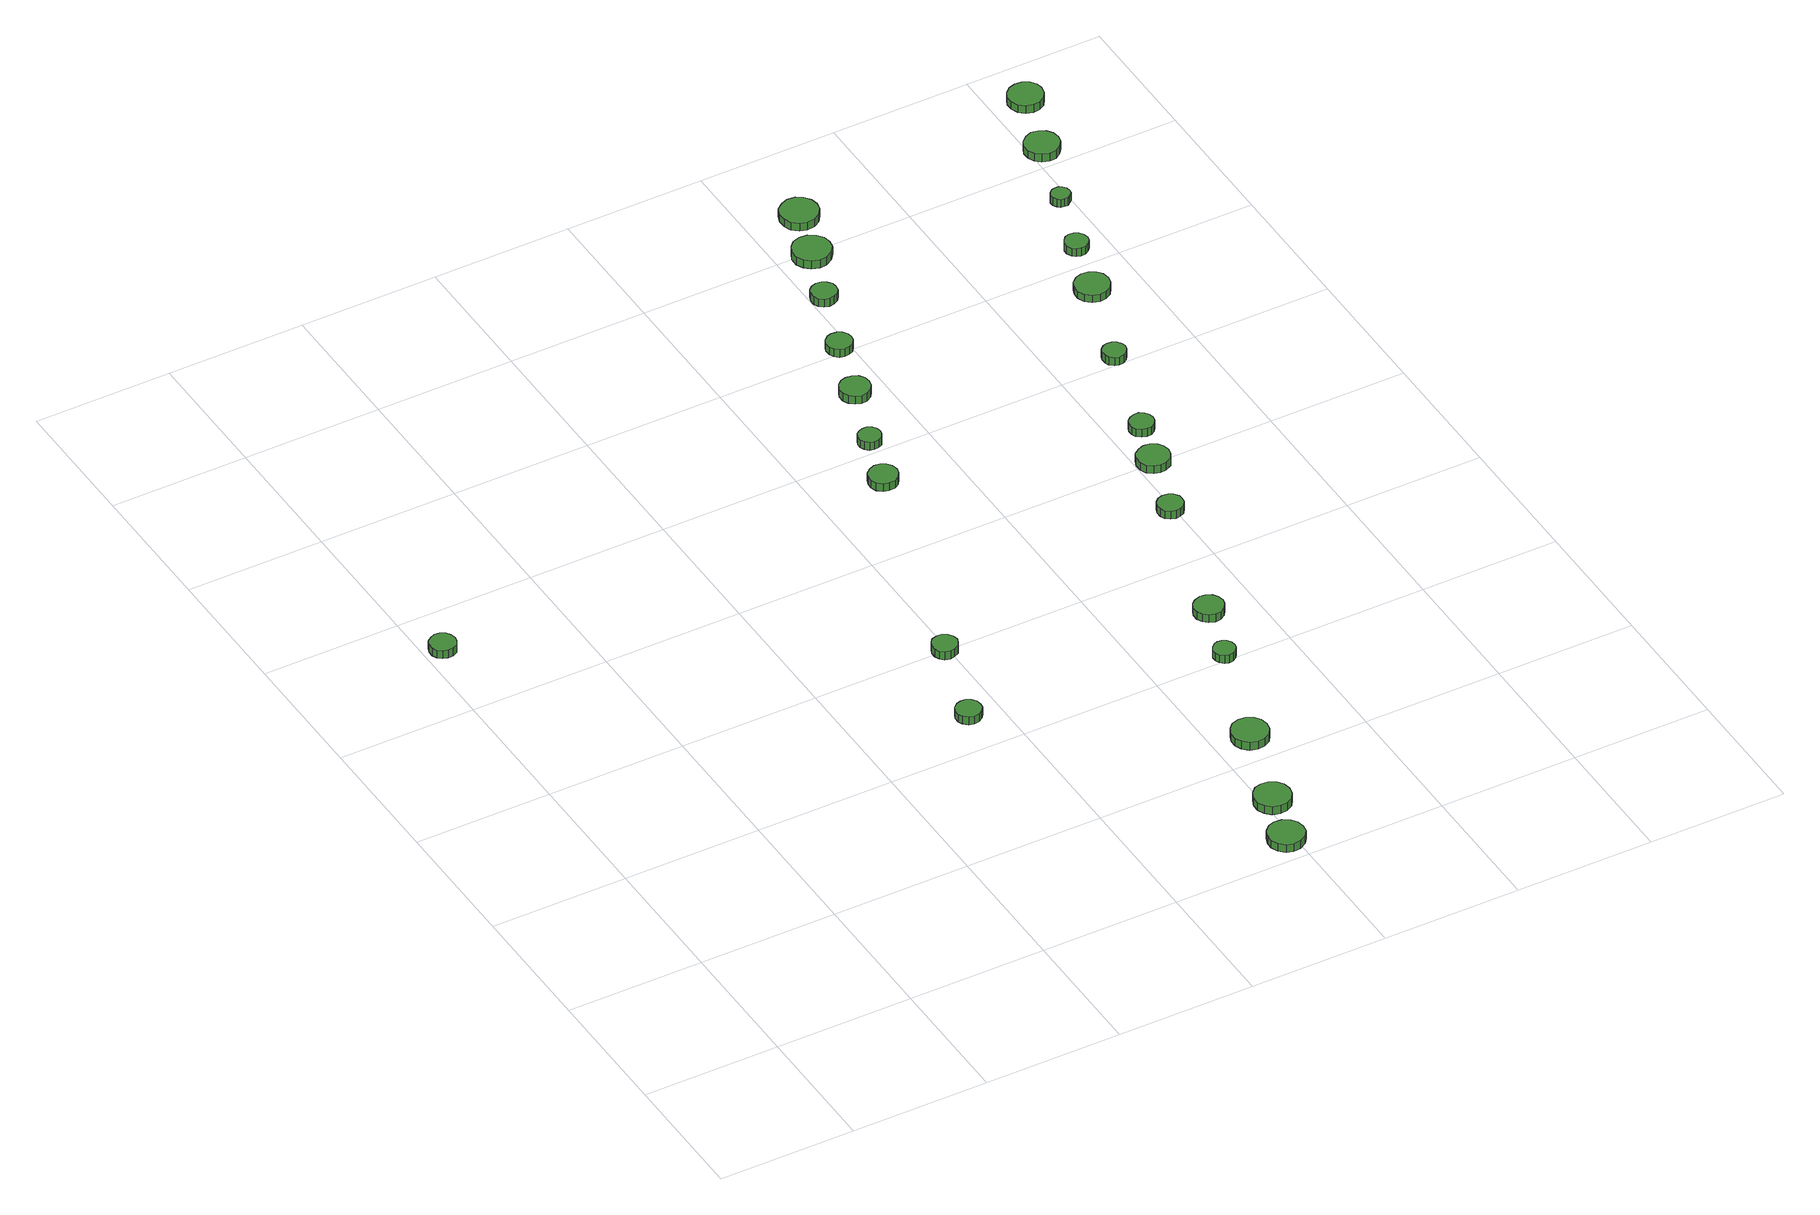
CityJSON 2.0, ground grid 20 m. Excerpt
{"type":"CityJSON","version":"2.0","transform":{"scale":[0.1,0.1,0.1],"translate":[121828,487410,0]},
"CityObjects":{
"tree1":{"type":"SolitaryVegetationObject","attributes":{"function":"something"},"geometry":[{"type":"MultiSurface","lod":"1","boundaries":[[[0,1,2,3,4,5,6,7,8,9,10,11,12,13,14]],[[15,16,17,18,19,20,21,22,23,24,25,26,27,28,29]],[[0,29,28,1]],[[1,28,27,2]],[[2,27,26,3]],[[3,26,25,4]],[[4,25,24,5]],[[5,24,23,6]],[[6,23,22,7]],[[7,22,21,8]],[[8,21,20,9]],[[9,20,19,10]],[[10,19,18,11]],[[11,18,17,12]],[[12,17,16,13]],[[13,16,15,14]],[[14,15,29,0]]]}]},
"tree2":{"type":"SolitaryVegetationObject","attributes":{"function":"something"},"geometry":[{"type":"MultiSurface","lod":"1","boundaries":[[[30,31,32,33,34,35,36,37,38,39,40,41,42,43,44]],[[45,46,47,48,49,50,51,52,53,54,55,56,57,58,59]],[[30,59,58,31]],[[31,58,57,32]],[[32,57,56,33]],[[33,56,55,34]],[[34,55,54,35]],[[35,54,53,36]],[[36,53,52,37]],[[37,52,51,38]],[[38,51,50,39]],[[39,50,49,40]],[[40,49,48,41]],[[41,48,47,42]],[[42,47,46,43]],[[43,46,45,44]],[[44,45,59,30]]]}]},
"tree3":{"type":"SolitaryVegetationObject","attributes":{"function":"something"},"geometry":[{"type":"MultiSurface","lod":"1","boundaries":[[[60,61,62,63,64,65,66,67,68,69,70,71,72,73,74]],[[75,76,77,78,79,80,81,82,83,84,85,86,87,88,89]],[[60,89,88,61]],[[61,88,87,62]],[[62,87,86,63]],[[63,86,85,64]],[[64,85,84,65]],[[65,84,83,66]],[[66,83,82,67]],[[67,82,81,68]],[[68,81,80,69]],[[69,80,79,70]],[[70,79,78,71]],[[71,78,77,72]],[[72,77,76,73]],[[73,76,75,74]],[[74,75,89,60]]]}]},
"tree4":{"type":"SolitaryVegetationObject","attributes":{"function":"something"},"geometry":[{"type":"MultiSurface","lod":"1","boundaries":[[[90,91,92,93,94,95,96,97,98,99,100,101,102,103,104]],[[105,106,107,108,109,110,111,112,113,114,115,116,117,118,119]],[[90,119,118,91]],[[91,118,117,92]],[[92,117,116,93]],[[93,116,115,94]],[[94,115,114,95]],[[95,114,113,96]],[[96,113,112,97]],[[97,112,111,98]],[[98,111,110,99]],[[99,110,109,100]],[[100,109,108,101]],[[101,108,107,102]],[[102,107,106,103]],[[103,106,105,104]],[[104,105,119,90]]]}]},
"tree5":{"type":"SolitaryVegetationObject","attributes":{"function":"something"},"geometry":[{"type":"MultiSurface","lod":"1","boundaries":[[[120,121,122,123,124,125,126,127,128,129,130,131,132,133,134]],[[135,136,137,138,139,140,141,142,143,144,145,146,147,148,149]],[[120,149,148,121]],[[121,148,147,122]],[[122,147,146,123]],[[123,146,145,124]],[[124,145,144,125]],[[125,144,143,126]],[[126,143,142,127]],[[127,142,141,128]],[[128,141,140,129]],[[129,140,139,130]],[[130,139,138,131]],[[131,138,137,132]],[[132,137,136,133]],[[133,136,135,134]],[[134,135,149,120]]]}]},
"tree6":{"type":"SolitaryVegetationObject","attributes":{"function":"something"},"geometry":[{"type":"MultiSurface","lod":"1","boundaries":[[[150,151,152,153,154,155,156,157,158,159,160,161,162,163,164]],[[165,166,167,168,169,170,171,172,173,174,175,176,177,178,179]],[[150,179,178,151]],[[151,178,177,152]],[[152,177,176,153]],[[153,176,175,154]],[[154,175,174,155]],[[155,174,173,156]],[[156,173,172,157]],[[157,172,171,158]],[[158,171,170,159]],[[159,170,169,160]],[[160,169,168,161]],[[161,168,167,162]],[[162,167,166,163]],[[163,166,165,164]],[[164,165,179,150]]]}]},
"tree7":{"type":"SolitaryVegetationObject","attributes":{"function":"something"},"geometry":[{"type":"MultiSurface","lod":"1","boundaries":[[[180,181,182,183,184,185,186,187,188,189,190,191,192,193,194]],[[195,196,197,198,199,200,201,202,203,204,205,206,207,208,209]],[[180,209,208,181]],[[181,208,207,182]],[[182,207,206,183]],[[183,206,205,184]],[[184,205,204,185]],[[185,204,203,186]],[[186,203,202,187]],[[187,202,201,188]],[[188,201,200,189]],[[189,200,199,190]],[[190,199,198,191]],[[191,198,197,192]],[[192,197,196,193]],[[193,196,195,194]],[[194,195,209,180]]]}]},
"tree8":{"type":"SolitaryVegetationObject","attributes":{"function":"something"},"geometry":[{"type":"MultiSurface","lod":"1","boundaries":[[[210,211,212,213,214,215,216,217,218,219,220,221,222,223,224]],[[225,226,227,228,229,230,231,232,233,234,235,236,237,238,239]],[[210,239,238,211]],[[211,238,237,212]],[[212,237,236,213]],[[213,236,235,214]],[[214,235,234,215]],[[215,234,233,216]],[[216,233,232,217]],[[217,232,231,218]],[[218,231,230,219]],[[219,230,229,220]],[[220,229,228,221]],[[221,228,227,222]],[[222,227,226,223]],[[223,226,225,224]],[[224,225,239,210]]]}]},
"tree9":{"type":"SolitaryVegetationObject","attributes":{"function":"something"},"geometry":[{"type":"MultiSurface","lod":"1","boundaries":[[[240,241,242,243,244,245,246,247,248,249,250,251,252,253,254]],[[255,256,257,258,259,260,261,262,263,264,265,266,267,268,269]],[[240,269,268,241]],[[241,268,267,242]],[[242,267,266,243]],[[243,266,265,244]],[[244,265,264,245]],[[245,264,263,246]],[[246,263,262,247]],[[247,262,261,248]],[[248,261,260,249]],[[249,260,259,250]],[[250,259,258,251]],[[251,258,257,252]],[[252,257,256,253]],[[253,256,255,254]],[[254,255,269,240]]]}]},
"tree10":{"type":"SolitaryVegetationObject","attributes":{"function":"something"},"geometry":[{"type":"MultiSurface","lod":"1","boundaries":[[[270,271,272,273,274,275,276,277,278,279,280,281,282,283,284]],[[285,286,287,288,289,290,291,292,293,294,295,296,297,298,299]],[[270,299,298,271]],[[271,298,297,272]],[[272,297,296,273]],[[273,296,295,274]],[[274,295,294,275]],[[275,294,293,276]],[[276,293,292,277]],[[277,292,291,278]],[[278,291,290,279]],[[279,290,289,280]],[[280,289,288,281]],[[281,288,287,282]],[[282,287,286,283]],[[283,286,285,284]],[[284,285,299,270]]]}]},
"tree11":{"type":"SolitaryVegetationObject","attributes":{"function":"something"},"geometry":[{"type":"MultiSurface","lod":"1","boundaries":[[[300,301,302,303,304,305,306,307,308,309,310,311,312,313,314]],[[315,316,317,318,319,320,321,322,323,324,325,326,327,328,329]],[[300,329,328,301]],[[301,328,327,302]],[[302,327,326,303]],[[303,326,325,304]],[[304,325,324,305]],[[305,324,323,306]],[[306,323,322,307]],[[307,322,321,308]],[[308,321,320,309]],[[309,320,319,310]],[[310,319,318,311]],[[311,318,317,312]],[[312,317,316,313]],[[313,316,315,314]],[[314,315,329,300]]]}]},
"tree12":{"type":"SolitaryVegetationObject","attributes":{"function":"something"},"geometry":[{"type":"MultiSurface","lod":"1","boundaries":[[[330,331,332,333,334,335,336,337,338,339,340,341,342,343,344]],[[345,346,347,348,349,350,351,352,353,354,355,356,357,358,359]],[[330,359,358,331]],[[331,358,357,332]],[[332,357,356,333]],[[333,356,355,334]],[[334,355,354,335]],[[335,354,353,336]],[[336,353,352,337]],[[337,352,351,338]],[[338,351,350,339]],[[339,350,349,340]],[[340,349,348,341]],[[341,348,347,342]],[[342,347,346,343]],[[343,346,345,344]],[[344,345,359,330]]]}]},
"tree13":{"type":"SolitaryVegetationObject","attributes":{"function":"something"},"geometry":[{"type":"MultiSurface","lod":"1","boundaries":[[[360,361,362,363,364,365,366,367,368,369,370,371,372,373,374]],[[375,376,377,378,379,380,381,382,383,384,385,386,387,388,389]],[[360,389,388,361]],[[361,388,387,362]],[[362,387,386,363]],[[363,386,385,364]],[[364,385,384,365]],[[365,384,383,366]],[[366,383,382,367]],[[367,382,381,368]],[[368,381,380,369]],[[369,380,379,370]],[[370,379,378,371]],[[371,378,377,372]],[[372,377,376,373]],[[373,376,375,374]],[[374,375,389,360]]]}]},
"tree14":{"type":"SolitaryVegetationObject","attributes":{"function":"something"},"geometry":[{"type":"MultiSurface","lod":"1","boundaries":[[[390,391,392,393,394,395,396,397,398,399,400,401,402,403,404]],[[405,406,407,408,409,410,411,412,413,414,415,416,417,418,419]],[[390,419,418,391]],[[391,418,417,392]],[[392,417,416,393]],[[393,416,415,394]],[[394,415,414,395]],[[395,414,413,396]],[[396,413,412,397]],[[397,412,411,398]],[[398,411,410,399]],[[399,410,409,400]],[[400,409,408,401]],[[401,408,407,402]],[[402,407,406,403]],[[403,406,405,404]],[[404,405,419,390]]]}]},
"tree15":{"type":"SolitaryVegetationObject","attributes":{"function":"something"},"geometry":[{"type":"MultiSurface","lod":"1","boundaries":[[[420,421,422,423,424,425,426,427,428,429,430,431,432,433,434]],[[435,436,437,438,439,440,441,442,443,444,445,446,447,448,449]],[[420,449,448,421]],[[421,448,447,422]],[[422,447,446,423]],[[423,446,445,424]],[[424,445,444,425]],[[425,444,443,426]],[[426,443,442,427]],[[427,442,441,428]],[[428,441,440,429]],[[429,440,439,430]],[[430,439,438,431]],[[431,438,437,432]],[[432,437,436,433]],[[433,436,435,434]],[[434,435,449,420]]]}]},
"tree16":{"type":"SolitaryVegetationObject","attributes":{"function":"something"},"geometry":[{"type":"MultiSurface","lod":"1","boundaries":[[[450,451,452,453,454,455,456,457,458,459,460,461,462,463,464]],[[465,466,467,468,469,470,471,472,473,474,475,476,477,478,479]],[[450,479,478,451]],[[451,478,477,452]],[[452,477,476,453]],[[453,476,475,454]],[[454,475,474,455]],[[455,474,473,456]],[[456,473,472,457]],[[457,472,471,458]],[[458,471,470,459]],[[459,470,469,460]],[[460,469,468,461]],[[461,468,467,462]],[[462,467,466,463]],[[463,466,465,464]],[[464,465,479,450]]]}]},
"tree17":{"type":"SolitaryVegetationObject","attributes":{"function":"something"},"geometry":[{"type":"MultiSurface","lod":"1","boundaries":[[[480,481,482,483,484,485,486,487,488,489,490,491,492,493,494]],[[495,496,497,498,499,500,501,502,503,504,505,506,507,508,509]],[[480,509,508,481]],[[481,508,507,482]],[[482,507,506,483]],[[483,506,505,484]],[[484,505,504,485]],[[485,504,503,486]],[[486,503,502,487]],[[487,502,501,488]],[[488,501,500,489]],[[489,500,499,490]],[[490,499,498,491]],[[491,498,497,492]],[[492,497,496,493]],[[493,496,495,494]],[[494,495,509,480]]]}]},
"tree18":{"type":"SolitaryVegetationObject","attributes":{"function":"something"},"geometry":[{"type":"MultiSurface","lod":"1","boundaries":[[[510,511,512,513,514,515,516,517,518,519,520,521,522,523,524]],[[525,526,527,528,529,530,531,532,533,534,535,536,537,538,539]],[[510,539,538,511]],[[511,538,537,512]],[[512,537,536,513]],[[513,536,535,514]],[[514,535,534,515]],[[515,534,533,516]],[[516,533,532,517]],[[517,532,531,518]],[[518,531,530,519]],[[519,530,529,520]],[[520,529,528,521]],[[521,528,527,522]],[[522,527,526,523]],[[523,526,525,524]],[[524,525,539,510]]]}]},
"tree19":{"type":"SolitaryVegetationObject","attributes":{"function":"something"},"geometry":[{"type":"MultiSurface","lod":"1","boundaries":[[[540,541,542,543,544,545,546,547,548,549,550,551,552,553,554]],[[555,556,557,558,559,560,561,562,563,564,565,566,567,568,569]],[[540,569,568,541]],[[541,568,567,542]],[[542,567,566,543]],[[543,566,565,544]],[[544,565,564,545]],[[545,564,563,546]],[[546,563,562,547]],[[547,562,561,548]],[[548,561,560,549]],[[549,560,559,550]],[[550,559,558,551]],[[551,558,557,552]],[[552,557,556,553]],[[553,556,555,554]],[[554,555,569,540]]]}]},
"tree20":{"type":"SolitaryVegetationObject","attributes":{"function":"something"},"geometry":[{"type":"MultiSurface","lod":"1","boundaries":[[[570,571,572,573,574,575,576,577,578,579,580,581,582,583,584]],[[585,586,587,588,589,590,591,592,593,594,595,596,597,598,599]],[[570,599,598,571]],[[571,598,597,572]],[[572,597,596,573]],[[573,596,595,574]],[[574,595,594,575]],[[575,594,593,576]],[[576,593,592,577]],[[577,592,591,578]],[[578,591,590,579]],[[579,590,589,580]],[[580,589,588,581]],[[581,588,587,582]],[[582,587,586,583]],[[583,586,585,584]],[[584,585,599,570]]]}]},
"tree21":{"type":"SolitaryVegetationObject","attributes":{"function":"something"},"geometry":[{"type":"MultiSurface","lod":"1","boundaries":[[[600,601,602,603,604,605,606,607,608,609,610,611,612,613,614]],[[615,616,617,618,619,620,621,622,623,624,625,626,627,628,629]],[[600,629,628,601]],[[601,628,627,602]],[[602,627,626,603]],[[603,626,625,604]],[[604,625,624,605]],[[605,624,623,606]],[[606,623,622,607]],[[607,622,621,608]],[[608,621,620,609]],[[609,620,619,610]],[[610,619,618,611]],[[611,618,617,612]],[[612,617,616,613]],[[613,616,615,614]],[[614,615,629,600]]]}]},
"tree22":{"type":"SolitaryVegetationObject","attributes":{"function":"something"},"geometry":[{"type":"MultiSurface","lod":"1","boundaries":[[[630,631,632,633,634,635,636,637,638,639,640,641,642,643,644]],[[645,646,647,648,649,650,651,652,653,654,655,656,657,658,659]],[[630,659,658,631]],[[631,658,657,632]],[[632,657,656,633]],[[633,656,655,634]],[[634,655,654,635]],[[635,654,653,636]],[[636,653,652,637]],[[637,652,651,638]],[[638,651,650,639]],[[639,650,649,640]],[[640,649,648,641]],[[641,648,647,642]],[[642,647,646,643]],[[643,646,645,644]],[[644,645,659,630]]]}]},
"tree23":{"type":"SolitaryVegetationObject","attributes":{"function":"something"},"geometry":[{"type":"MultiSurface","lod":"1","boundaries":[[[660,661,662,663,664,665,666,667,668,669,670,671,672,673,674]],[[675,676,677,678,679,680,681,682,683,684,685,686,687,688,689]],[[660,689,688,661]],[[661,688,687,662]],[[662,687,686,663]],[[663,686,685,664]],[[664,685,684,665]],[[665,684,683,666]],[[666,683,682,667]],[[667,682,681,668]],[[668,681,680,669]],[[669,680,679,670]],[[670,679,678,671]],[[671,678,677,672]],[[672,677,676,673]],[[673,676,675,674]],[[674,675,689,660]]]}]},
"tree24":{"type":"SolitaryVegetationObject","attributes":{"function":"something"},"geometry":[{"type":"MultiSurface","lod":"1","boundaries":[[[690,691,692,693,694,695,696,697,698,699,700,701,702,703,704]],[[705,706,707,708,709,710,711,712,713,714,715,716,717,718,719]],[[690,719,718,691]],[[691,718,717,692]],[[692,717,716,693]],[[693,716,715,694]],[[694,715,714,695]],[[695,714,713,696]],[[696,713,712,697]],[[697,712,711,698]],[[698,711,710,699]],[[699,710,709,700]],[[700,709,708,701]],[[701,708,707,702]],[[702,707,706,703]],[[703,706,705,704]],[[704,705,719,690]]]}]}
},
"vertices":[
[46,928,15],[44,936,15],[40,942,15],[33,946,15],[25,947,15],[18,944,15],[12,939,15],[9,932,15],[9,924,15],[12,917,15],[18,912,15],[25,910,15],[33,910,15],[40,914,15],[44,921,15],[44,921,2],[40,914,2],[33,910,2],[25,910,2],[18,912,2],[12,917,2],[9,924,2],[9,932,2],[12,939,2],[18,944,2],[25,947,2],[33,946,2],[40,942,2],[44,936,2],[46,928,2],
[573,467,16],[572,475,16],[567,481,16],[561,485,16],[553,485,16],[546,483,16],[540,478,16],[537,471,16],[537,463,16],[540,457,16],[546,451,16],[553,449,16],[561,450,16],[567,454,16],[572,460,16],[572,460,3],[567,454,3],[561,450,3],[553,449,3],[546,451,3],[540,457,3],[537,463,3],[537,471,3],[540,478,3],[546,483,3],[553,485,3],[561,485,3],[567,481,3],[572,475,3],[573,467,3],
[612,597,18],[610,605,18],[606,611,18],[599,615,18],[592,615,18],[584,613,18],[579,608,18],[576,601,18],[576,593,18],[579,586,18],[584,581,18],[592,579,18],[599,580,18],[606,584,18],[610,590,18],[610,590,5],[606,584,5],[599,580,5],[592,579,5],[584,581,5],[579,586,5],[576,593,5],[576,601,5],[579,608,5],[584,613,5],[592,615,5],[599,615,5],[606,611,5],[610,605,5],[612,597,5],
[811,34,21],[809,45,21],[803,53,21],[793,59,21],[782,60,21],[772,57,21],[764,49,21],[760,39,21],[760,29,21],[764,19,21],[772,11,21],[782,8,21],[793,9,21],[803,15,21],[809,23,21],[809,23,8],[803,15,8],[793,9,8],[782,8,8],[772,11,8],[764,19,8],[760,29,8],[760,39,8],[764,49,8],[772,57,8],[782,60,8],[793,59,8],[803,53,8],[809,45,8],[811,34,8],
[836,114,18],[834,125,18],[828,133,18],[818,139,18],[808,140,18],[797,137,18],[789,129,18],[785,119,18],[785,108,18],[789,99,18],[797,91,18],[808,88,18],[818,89,18],[828,94,18],[834,103,18],[834,103,5],[828,94,5],[818,89,5],[808,88,5],[797,91,5],[789,99,5],[785,108,5],[785,119,5],[789,129,5],[797,137,5],[808,140,5],[818,139,5],[828,133,5],[834,125,5],[836,114,5],
[877,245,17],[875,256,17],[869,264,17],[859,270,17],[849,271,17],[838,268,17],[830,260,17],[826,250,17],[826,239,17],[830,230,17],[838,222,17],[849,219,17],[859,220,17],[869,225,17],[875,234,17],[875,234,4],[869,225,4],[859,220,4],[849,219,4],[838,222,4],[830,230,4],[826,239,4],[826,250,4],[830,260,4],[838,268,4],[849,271,4],[859,270,4],[869,264,4],[875,256,4],[877,245,4],
[718,940,18],[716,949,18],[711,956,18],[704,960,18],[695,961,18],[687,958,18],[680,952,18],[677,945,18],[677,936,18],[680,928,18],[687,922,18],[695,920,18],[704,921,18],[711,925,18],[716,932,18],[716,932,5],[711,925,5],[704,921,5],[695,920,5],[687,922,5],[680,928,5],[677,936,5],[677,945,5],[680,952,5],[687,958,5],[695,961,5],[704,960,5],[711,956,5],[716,949,5],[718,940,5],
[921,407,18],[920,413,18],[916,419,18],[910,422,18],[904,423,18],[898,421,18],[893,416,18],[890,410,18],[890,404,18],[893,398,18],[898,393,18],[904,391,18],[910,392,18],[916,395,18],[920,401,18],[920,401,5],[916,395,5],[910,392,5],[904,391,5],[898,393,5],[893,398,5],[890,404,5],[890,410,5],[893,416,5],[898,421,5],[904,423,5],[910,422,5],[916,419,5],[920,413,5],[921,407,5],
[739,1021,16],[738,1028,16],[734,1033,16],[728,1037,16],[721,1037,16],[715,1035,16],[710,1031,16],[707,1025,16],[707,1018,16],[710,1012,16],[715,1007,16],[721,1005,16],[728,1006,16],[734,1009,16],[738,1015,16],[738,1015,3],[734,1009,3],[728,1006,3],[721,1005,3],[715,1007,3],[710,1012,3],[707,1018,3],[707,1025,3],[710,1031,3],[715,1035,3],[721,1037,3],[728,1037,3],[734,1033,3],[738,1028,3],[739,1021,3],
[951,490,22],[949,499,22],[944,506,22],[936,510,22],[928,511,22],[919,508,22],[913,503,22],[909,495,22],[909,486,22],[913,478,22],[919,472,22],[928,469,22],[936,470,22],[944,475,22],[949,482,22],[949,482,9],[944,475,9],[936,470,9],[928,469,9],[919,472,9],[913,478,9],[909,486,9],[909,495,9],[913,503,9],[919,508,9],[928,511,9],[936,510,9],[944,506,9],[949,499,9],[951,490,9],
[778,1118,16],[776,1127,16],[771,1134,16],[763,1138,16],[754,1139,16],[746,1137,16],[739,1131,16],[735,1122,16],[735,1113,16],[739,1105,16],[746,1099,16],[754,1096,16],[763,1097,16],[771,1102,16],[776,1109,16],[776,1109,3],[771,1102,3],[763,1097,3],[754,1096,3],[746,1099,3],[739,1105,3],[735,1113,3],[735,1122,3],[739,1131,3],[746,1137,3],[754,1139,3],[763,1138,3],[771,1134,3],[776,1127,3],[778,1118,3],
[803,1209,16],[802,1216,16],[797,1223,16],[791,1226,16],[783,1227,16],[776,1225,16],[770,1220,16],[767,1213,16],[767,1205,16],[770,1198,16],[776,1193,16],[783,1191,16],[791,1192,16],[797,1195,16],[802,1202,16],[802,1202,3],[797,1195,3],[791,1192,3],[783,1191,3],[776,1193,3],[770,1198,3],[767,1205,3],[767,1213,3],[770,1220,3],[776,1225,3],[783,1227,3],[791,1226,3],[797,1223,3],[802,1216,3],[803,1209,3],
[1009,698,22],[1008,705,22],[1003,712,22],[997,715,22],[989,716,22],[982,714,22],[976,709,22],[973,702,22],[973,694,22],[976,687,22],[982,682,22],[989,680,22],[997,681,22],[1003,684,22],[1008,691,22],[1008,691,9],[1003,684,9],[997,681,9],[989,680,9],[982,682,9],[976,687,9],[973,694,9],[973,702,9],[976,709,9],[982,714,9],[989,716,9],[997,715,9],[1003,712,9],[1008,705,9],[1009,698,9],
[837,1309,16],[836,1316,16],[831,1322,16],[825,1326,16],[817,1327,16],[810,1325,16],[804,1320,16],[801,1313,16],[801,1305,16],[804,1298,16],[810,1293,16],[817,1291,16],[825,1292,16],[831,1295,16],[836,1301,16],[836,1301,3],[831,1295,3],[825,1292,3],[817,1291,3],[810,1293,3],[804,1298,3],[801,1305,3],[801,1313,3],[804,1320,3],[810,1325,3],[817,1327,3],[825,1326,3],[831,1322,3],[836,1316,3],[837,1309,3],
[1046,799,18],[1044,808,18],[1039,816,18],[1030,821,18],[1021,822,18],[1012,819,18],[1004,813,18],[1000,804,18],[1000,794,18],[1004,785,18],[1012,779,18],[1021,776,18],[1030,777,18],[1039,782,18],[1044,790,18],[1044,790,5],[1039,782,5],[1030,777,5],[1021,776,5],[1012,779,5],[1004,785,5],[1000,794,5],[1000,804,5],[1004,813,5],[1012,819,5],[1021,822,5],[1030,821,5],[1039,816,5],[1044,808,5],[1046,799,5],
[875,1392,17],[873,1403,17],[866,1412,17],[856,1418,17],[845,1419,17],[834,1416,17],[826,1408,17],[821,1398,17],[821,1386,17],[826,1376,17],[834,1369,17],[845,1365,17],[856,1366,17],[866,1372,17],[873,1381,17],[873,1381,4],[866,1372,4],[856,1366,4],[845,1365,4],[834,1369,4],[826,1376,4],[821,1386,4],[821,1398,4],[826,1408,4],[834,1416,4],[845,1419,4],[856,1418,4],[866,1412,4],[873,1403,4],[875,1392,4],
[1063,869,16],[1061,876,16],[1057,882,16],[1051,886,16],[1044,886,16],[1037,884,16],[1031,879,16],[1028,873,16],[1028,865,16],[1031,859,16],[1037,854,16],[1044,852,16],[1051,852,16],[1057,856,16],[1061,862,16],[1061,862,3],[1057,856,3],[1051,852,3],[1044,852,3],[1037,854,3],[1031,859,3],[1028,865,3],[1028,873,3],[1031,879,3],[1037,884,3],[1044,886,3],[1051,886,3],[1057,882,3],[1061,876,3],[1063,869,3],
[900,1469,16],[898,1480,16],[891,1489,16],[882,1495,16],[870,1496,16],[860,1492,16],[851,1485,16],[847,1474,16],[847,1463,16],[851,1453,16],[860,1445,16],[870,1442,16],[882,1443,16],[891,1449,16],[898,1458,16],[898,1458,3],[891,1449,3],[882,1443,3],[870,1442,3],[860,1445,3],[851,1453,3],[847,1463,3],[847,1474,3],[851,1485,3],[860,1492,3],[870,1496,3],[882,1495,3],[891,1489,3],[898,1480,3],[900,1469,3],
[1105,1016,15],[1103,1022,15],[1099,1028,15],[1093,1031,15],[1086,1032,15],[1080,1030,15],[1074,1025,15],[1072,1019,15],[1072,1012,15],[1074,1006,15],[1080,1001,15],[1086,999,15],[1093,1000,15],[1099,1003,15],[1103,1009,15],[1103,1009,2],[1099,1003,2],[1093,1000,2],[1086,999,2],[1080,1001,2],[1074,1006,2],[1072,1012,2],[1072,1019,2],[1074,1025,2],[1080,1030,2],[1086,1032,2],[1093,1031,2],[1099,1028,2],[1103,1022,2],[1105,1016,2],
[1155,1148,16],[1153,1158,16],[1147,1166,16],[1138,1171,16],[1128,1172,16],[1118,1169,16],[1110,1162,16],[1106,1153,16],[1106,1143,16],[1110,1133,16],[1118,1126,16],[1128,1123,16],[1138,1124,16],[1147,1129,16],[1153,1138,16],[1153,1138,4],[1147,1129,4],[1138,1124,4],[1128,1123,4],[1118,1126,4],[1110,1133,4],[1106,1143,4],[1106,1153,4],[1110,1162,4],[1118,1169,4],[1128,1172,4],[1138,1171,4],[1147,1166,4],[1153,1158,4],[1155,1148,4],
[1173,1234,16],[1171,1241,16],[1167,1247,16],[1161,1250,16],[1154,1251,16],[1148,1249,16],[1143,1244,16],[1140,1238,16],[1140,1231,16],[1143,1224,16],[1148,1220,16],[1154,1218,16],[1161,1218,16],[1167,1222,16],[1171,1227,16],[1171,1227,3],[1167,1222,3],[1161,1218,3],[1154,1218,3],[1148,1220,3],[1143,1224,3],[1140,1231,3],[1140,1238,3],[1143,1244,3],[1148,1249,3],[1154,1251,3],[1161,1250,3],[1167,1247,3],[1171,1241,3],[1173,1234,3],
[1201,1331,15],[1200,1336,15],[1196,1341,15],[1192,1344,15],[1186,1344,15],[1181,1343,15],[1177,1339,15],[1174,1334,15],[1174,1328,15],[1177,1323,15],[1181,1319,15],[1186,1318,15],[1192,1318,15],[1196,1321,15],[1200,1325,15],[1200,1325,2],[1196,1321,2],[1192,1318,2],[1186,1318,2],[1181,1319,2],[1177,1323,2],[1174,1328,2],[1174,1334,2],[1177,1339,2],[1181,1343,2],[1186,1344,2],[1192,1344,2],[1196,1341,2],[1200,1336,2],[1201,1331,2],
[1242,1432,17],[1240,1442,17],[1234,1450,17],[1225,1455,17],[1215,1457,17],[1205,1453,17],[1197,1446,17],[1193,1437,17],[1193,1427,17],[1197,1417,17],[1205,1411,17],[1215,1407,17],[1225,1408,17],[1234,1414,17],[1240,1422,17],[1240,1422,4],[1234,1414,4],[1225,1408,4],[1215,1407,4],[1205,1411,4],[1197,1417,4],[1193,1427,4],[1193,1437,4],[1197,1446,4],[1205,1453,4],[1215,1457,4],[1225,1455,4],[1234,1450,4],[1240,1442,4],[1242,1432,4],
[1274,1531,16],[1272,1541,16],[1266,1549,16],[1257,1554,16],[1247,1555,16],[1237,1552,16],[1229,1545,16],[1225,1536,16],[1225,1526,16],[1229,1516,16],[1237,1509,16],[1247,1506,16],[1257,1507,16],[1266,1512,16],[1272,1521,16],[1272,1521,3],[1266,1512,3],[1257,1507,3],[1247,1506,3],[1237,1509,3],[1229,1516,3],[1225,1526,3],[1225,1536,3],[1229,1545,3],[1237,1552,3],[1247,1555,3],[1257,1554,3],[1266,1549,3],[1272,1541,3],[1274,1531,3]
]}
